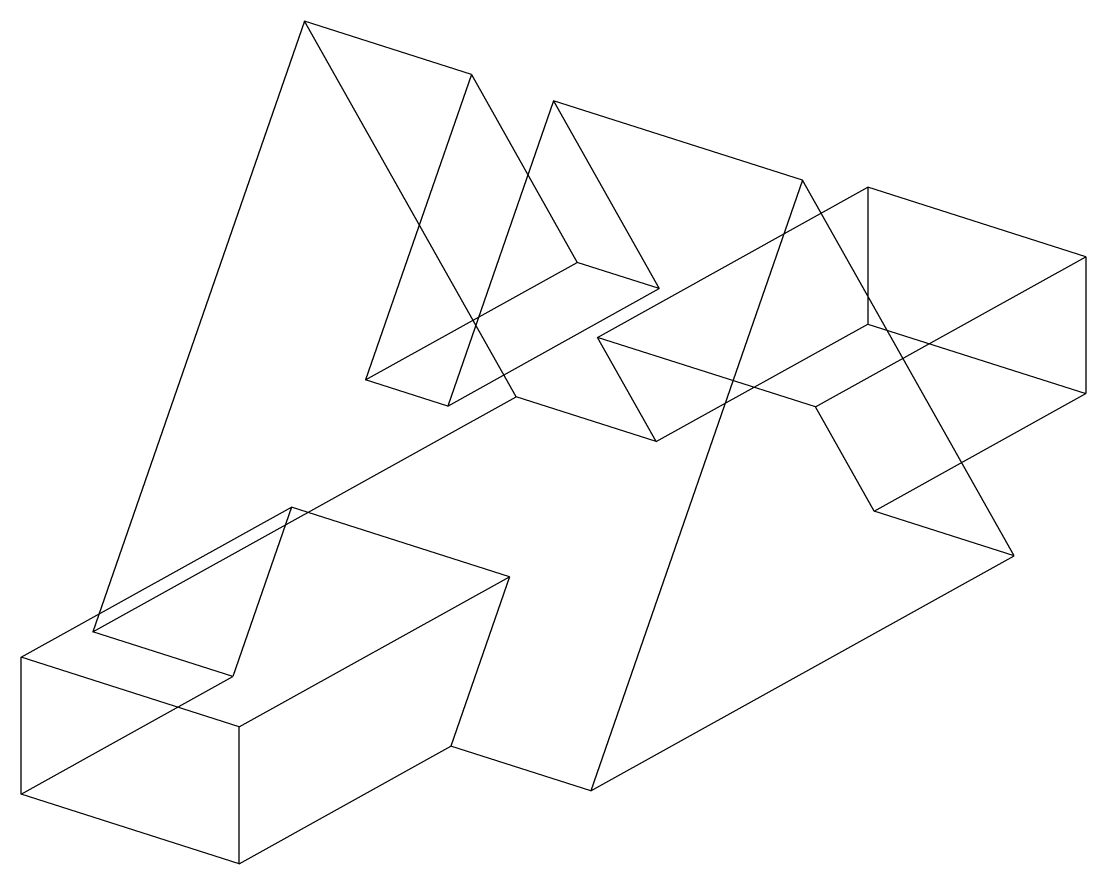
# Model space of a CAD drawing. Extents: x 634 to 877, y 31 to 224.
import ezdxf

# ---------------------------------------------------------------- set-up
doc = ezdxf.new("R2010")
doc.units = 0
doc.header["$MEASUREMENT"] = 0
doc.layers.get('0').update_dxf_attribs({"linetype": 'CONTINUOUS'})

msp = doc.modelspace()

# ---------------------------------------------------------------- linework, layer by layer
at = {"color": 7}
for p, q in [((698.79, 223.54), (650.47, 84.14)), ((747.12, 137.8), (698.79, 223.54)), ((736.92, 211.37), (698.79, 223.54)), ((736.92, 211.37), (712.76, 141.67)), ((736.92, 211.37), (761.09, 168.5)), ((812.53, 187.24), (755.66, 205.39)), ((812.53, 187.24), (764.21, 47.83)), ((860.86, 101.49), (812.53, 187.24)), ((765.7, 151.38), (827.43, 185.65)), ((827.43, 185.65), (827.43, 154.41)), ((877.19, 169.77), (827.43, 185.65)), ((712.76, 141.67), (761.09, 168.5)), ((779.83, 162.52), (761.09, 168.5)), ((815.46, 135.49), (877.19, 169.77)), ((877.19, 169.77), (877.19, 138.53)), ((731.5, 135.69), (779.83, 162.52)), ((779.11, 127.58), (827.43, 154.41)), ((827.43, 154.41), (877.19, 138.53)), ((779.11, 127.58), (765.7, 151.38)), ((815.46, 135.49), (765.7, 151.38)), ((731.5, 135.69), (712.76, 141.67)), ((650.47, 84.14), (747.12, 137.8)), ((779.11, 127.58), (747.12, 137.8)), ((828.87, 111.7), (877.19, 138.53)), ((828.87, 111.7), (815.46, 135.49)), ((634.13, 78.34), (695.87, 112.61)), ((695.87, 112.61), (682.46, 73.93)), ((745.63, 96.73), (695.87, 112.61)), ((860.86, 101.49), (828.87, 111.7)), ((764.21, 47.83), (860.86, 101.49)), ((683.9, 62.45), (745.63, 96.73)), ((745.63, 96.73), (732.22, 58.04)), ((682.46, 73.93), (650.47, 84.14)), ((634.13, 47.1), (634.13, 78.34)), ((683.9, 62.45), (634.13, 78.34)), ((634.13, 47.1), (682.46, 73.93)), ((683.9, 31.22), (683.9, 62.45)), ((683.9, 31.22), (732.22, 58.04)), ((764.21, 47.83), (732.22, 58.04)), ((683.9, 31.22), (634.13, 47.1))]:
    msp.add_line(p, q, dxfattribs=at)
for q in [(731.5, 135.69), (779.83, 162.52)]:
    msp.add_line((755.66, 205.39), q)

doc.saveas('drawing.dxf')
